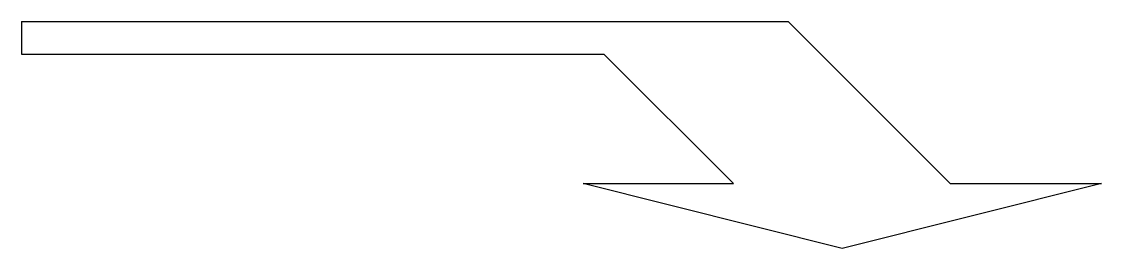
# Model space of a CAD drawing. Header units: metres. Extents: x -0.04 to 4.96, y 4.5 to 5.55.
import ezdxf

# ---------------------------------------------------------------- set-up
doc = ezdxf.new("R2010")
doc.units = ezdxf.units.M
doc.header["$LTSCALE"] = 15
doc.header["$MEASUREMENT"] = 0
doc.layers.get('0').update_dxf_attribs({"linetype": 'CONTINUOUS'})

msp = doc.modelspace()

# ---------------------------------------------------------------- linework, layer by layer
for p, q in [((-0.0403, 5.5515), (3.5097, 5.5515)), ((-0.0403, 5.5515), (-0.0403, 5.4015)), ((3.5097, 5.5515), (4.2597, 4.8015)), ((-0.0403, 5.4015), (2.6556, 5.4015)), ((2.6556, 5.4015), (3.2556, 4.8015)), ((2.5597, 4.8015), (3.2556, 4.8015)), ((3.7597, 4.5015), (2.5597, 4.8015)), ((4.9597, 4.8015), (3.7597, 4.5015)), ((4.2597, 4.8015), (4.9597, 4.8015))]:
    msp.add_line(p, q)

doc.saveas('drawing.dxf')
